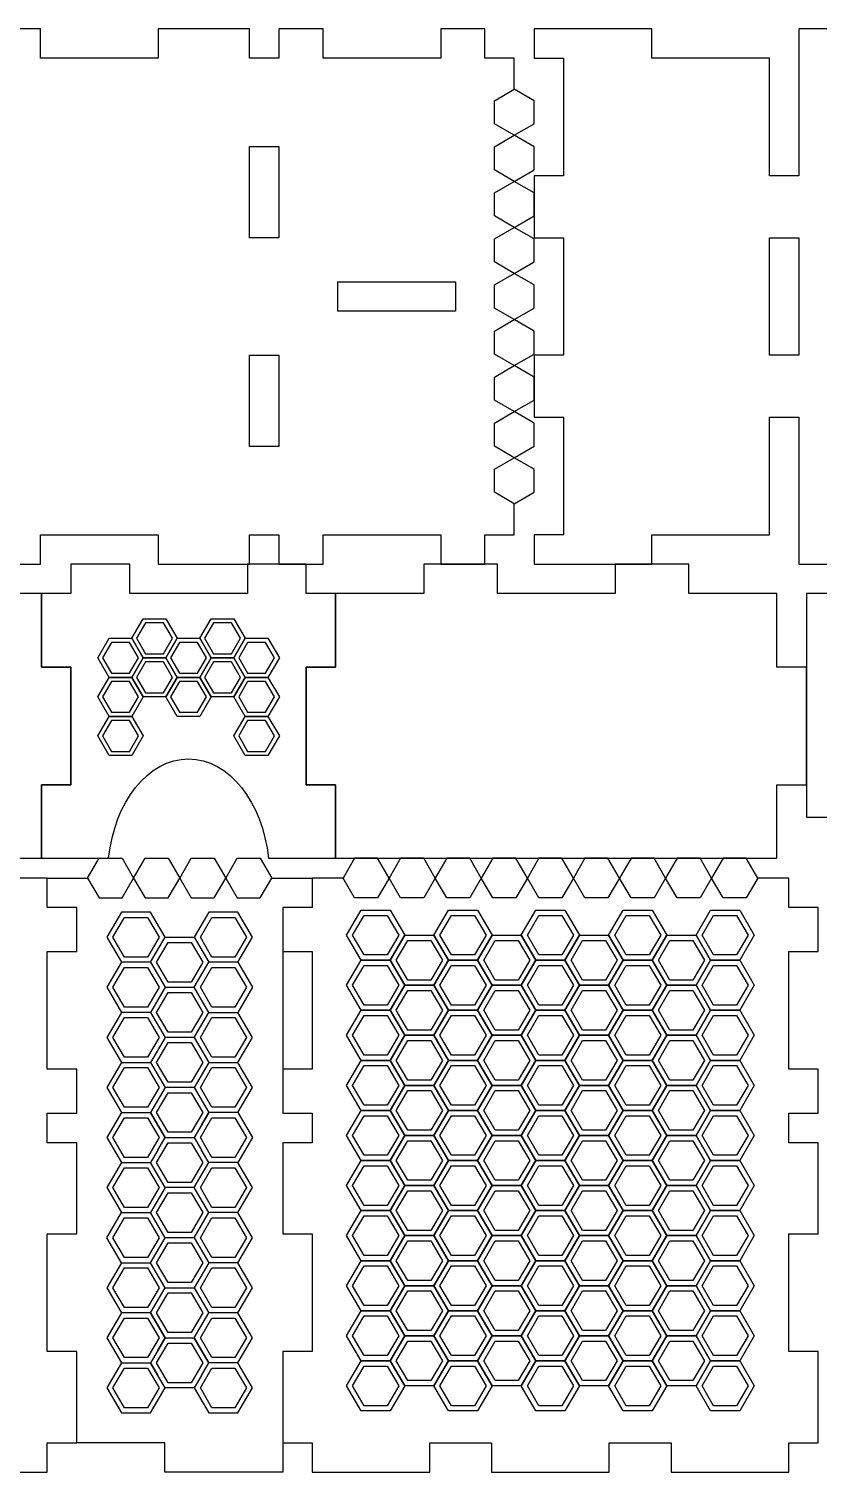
# Model space of a CAD drawing. Extents: x 1003 to 2399, y 479 to 1221.
# Drawn here: x 1351 to 1731, y 498 to 1193 of the extents above; entities that cross this region are included whole.
import ezdxf

# ---------------------------------------------------------------- set-up
doc = ezdxf.new("R2010")
doc.units = 0
doc.layers.add('A0127_Printing', color=7, linetype='CONTINUOUS')

msp = doc.modelspace()

# ---------------------------------------------------------------- linework, layer by layer
at = {"layer": 'A0127_Printing', "color": 1}
for points in [[(1298.359968, 935.169977), (1356.469966, 935.169977), (1356.469966, 949.342976), (1413.162965, 949.342976), (1413.162965, 935.169977), (1457.099964, 935.169977), (1457.099964, 949.342976), (1471.272963, 949.342976), (1471.272963, 935.169977), (1492.532963, 935.169977), (1492.532963, 949.342976), (1549.225961, 949.342976), (1549.225961, 935.169977), (1549.225961, 935.170977), (1570.485961, 935.170977), (1570.485961, 949.343976), (1584.65896, 949.343976), (1584.65896, 964.263976), (1594.20496, 969.812976), (1594.20496, 980.910975), (1584.65896, 986.459975), (1584.65896, 986.459975), (1594.20496, 992.008975), (1594.20496, 1003.107975), (1584.65896, 1008.656975), (1584.65896, 1008.656975), (1594.20496, 1014.205975), (1594.20496, 1025.303974), (1584.65896, 1030.852974), (1584.65896, 1030.852974), (1594.20496, 1036.401974), (1594.20496, 1047.499974), (1584.65896, 1053.048974), (1584.65896, 1053.048974), (1594.20496, 1058.597974), (1594.20496, 1069.696973), (1584.65896, 1075.244973), (1584.65896, 1075.244973), (1594.20496, 1080.792973), (1594.20496, 1091.891973), (1584.65896, 1097.440973), (1584.65896, 1097.440973), (1594.20496, 1102.989972), (1594.20496, 1114.087972), (1584.65896, 1119.636972), (1584.65896, 1119.636972), (1594.20496, 1125.185972), (1594.20496, 1136.284972), (1584.65896, 1141.832971), (1584.65896, 1141.833971), (1594.20496, 1147.381971), (1594.20496, 1158.480971), (1584.65896, 1164.029971), (1584.65896, 1178.949971), (1570.485961, 1178.949971), (1570.485961, 1193.12297), (1549.225961, 1193.12297), (1549.225961, 1178.949971), (1492.532963, 1178.949971), (1492.532963, 1193.12297), (1471.272963, 1193.12297), (1471.272963, 1178.949971), (1457.099964, 1178.949971), (1457.099964, 1193.12297), (1413.162965, 1193.12297), (1413.162965, 1178.949971), (1356.469966, 1178.949971), (1356.469966, 1193.12297), (1298.359968, 1193.12297)], [(1764.282956, 1193.12397), (1721.763957, 1193.12397), (1721.763957, 1178.950971), (1721.763957, 1122.257972), (1707.589957, 1122.257972), (1707.589957, 1178.950971), (1650.896959, 1178.950971), (1650.896959, 1193.12397), (1594.20496, 1193.12397), (1594.20496, 1178.950971), (1608.37796, 1178.950971), (1608.37796, 1122.257972), (1594.20496, 1122.257972), (1594.20496, 1092.493973), (1608.37796, 1092.493973), (1608.37796, 1035.800974), (1594.20496, 1035.800974), (1594.20496, 1006.036975), (1608.37796, 1006.036975), (1608.37796, 949.343976), (1594.20496, 949.343976), (1594.20496, 935.170977), (1650.896959, 935.170977), (1650.896959, 949.343976), (1707.589957, 949.343976), (1707.589957, 1006.036975), (1721.763957, 1006.036975), (1721.763957, 949.343976), (1721.763957, 935.170977), (1764.282956, 935.170977)], [(1466.229763, 793.43888), (1498.577763, 793.43888), (1498.577763, 828.871879), (1484.404763, 828.871879), (1484.404763, 885.564878), (1498.577763, 885.564878), (1498.577763, 920.997877), (1484.404763, 920.997877), (1484.404763, 935.170877), (1456.058764, 935.170877), (1456.058764, 920.997877), (1399.365765, 920.997877), (1399.365765, 935.170877), (1371.018766, 935.170877), (1371.018766, 920.997877), (1356.845766, 920.997877), (1356.845766, 885.564878), (1371.018766, 885.564878), (1371.018766, 828.871879), (1356.845766, 828.871879)], [(1356.845766, 828.871879), (1356.845766, 793.43888), (1389.193765, 793.43888)], [(1302.987567, 497.594188), (1359.680566, 497.594188), (1359.680566, 511.767187), (1373.853566, 511.767187), (1373.853566, 555.704186), (1359.680566, 555.704186), (1359.680566, 612.397185), (1373.853566, 612.397185), (1373.853566, 656.334184), (1359.680566, 656.334184), (1359.680566, 670.507183), (1373.853566, 670.507183), (1373.853566, 691.767183), (1359.680566, 691.767183), (1359.680566, 748.460181), (1373.853566, 748.460181), (1373.853566, 769.720181), (1359.680566, 769.720181), (1359.680566, 783.89318), (1344.760566, 783.89318)]]:
    msp.add_lwpolyline(points, dxfattribs=at)
at = {"layer": 'A0127_Printing', "color": 4}
for points in [[(1584.65906, 1141.834571), (1575.113061, 1147.383571), (1575.113061, 1158.481571), (1584.65906, 1164.030571)], [(1584.65906, 1119.638272), (1575.113061, 1125.187272), (1575.113061, 1136.285272), (1584.65906, 1141.834271)], [(1584.65906, 1097.441873), (1575.113061, 1102.990872), (1575.113061, 1114.088872), (1584.65906, 1119.637872)], [(1584.65906, 1075.245573), (1575.113061, 1080.794573), (1575.113061, 1091.892573), (1584.65906, 1097.441573)], [(1584.65906, 1053.049274), (1575.113061, 1058.598274), (1575.113061, 1069.696273), (1584.65906, 1075.245273)], [(1584.65906, 1030.852974), (1575.113061, 1036.401974), (1575.113061, 1047.499974), (1584.65906, 1053.048974)], [(1584.65906, 1008.656675), (1575.113061, 1014.205675), (1575.113061, 1025.303674), (1584.65906, 1030.852674)], [(1584.65906, 986.460375), (1575.113061, 992.009375), (1575.113061, 1003.107375), (1584.65906, 1008.656375)], [(1584.65906, 964.264076), (1575.113061, 969.813076), (1575.113061, 980.911075), (1584.65906, 986.460075)], [(1379.067366, 783.89318), (1384.616365, 774.347181), (1395.714365, 774.347181), (1401.263365, 783.89318)], [(1401.263665, 783.89318), (1406.812665, 774.347181), (1417.910665, 774.347181), (1423.459664, 783.89318)], [(1423.459964, 783.89318), (1429.008964, 774.347181), (1440.106964, 774.347181), (1445.655964, 783.89318)], [(1445.656264, 783.89318), (1451.205264, 774.347181), (1462.303263, 774.347181), (1467.852263, 783.89318)], [(1524.355562, 783.89318), (1518.806562, 774.347181), (1507.708562, 774.347181), (1502.159562, 783.89318)], [(1546.551861, 783.89318), (1541.002861, 774.347181), (1529.904862, 774.347181), (1524.355862, 783.89318)], [(1568.748161, 783.89318), (1563.199161, 774.347181), (1552.101161, 774.347181), (1546.552161, 783.89318)], [(1590.94446, 783.89318), (1585.39546, 774.347181), (1574.297461, 774.347181), (1568.748461, 783.89318)], [(1613.14066, 783.89318), (1607.59166, 774.347181), (1596.49366, 774.347181), (1590.94466, 783.89318)], [(1635.336959, 783.89318), (1629.787959, 774.347181), (1618.68996, 774.347181), (1613.14096, 783.89318)], [(1657.533259, 783.89318), (1651.984259, 774.347181), (1640.886259, 774.347181), (1635.337259, 783.89318)], [(1679.729558, 783.89318), (1674.180558, 774.347181), (1663.082558, 774.347181), (1657.533559, 783.89318)], [(1701.925857, 783.89318), (1696.376858, 774.347181), (1685.278858, 774.347181), (1679.729858, 783.89318)], [(1416.445065, 755.375081), (1409.430065, 767.441081), (1395.401065, 767.441081), (1388.386065, 755.375081), (1395.401065, 743.309081)], [(1451.518564, 743.308581), (1458.533564, 755.374581), (1451.518564, 767.441581), (1437.489564, 767.441581), (1430.474564, 755.374581)], [(1409.430465, 743.308581), (1416.445465, 755.374581)], [(1416.445065, 755.375081), (1430.475064, 755.375081)], [(1430.474564, 755.375081), (1437.489564, 743.309081)], [(1395.400965, 743.308581), (1388.385965, 731.242582), (1395.400965, 719.175582)], [(1409.430465, 743.308581), (1395.400465, 743.308581)], [(1409.430465, 743.308581), (1416.445465, 731.242582)], [(1430.474564, 731.242082), (1437.489564, 743.308081)], [(1451.518564, 743.308581), (1437.489564, 743.308581)], [(1451.518564, 743.308581), (1458.533564, 731.242582), (1451.518564, 719.175582)], [(1416.445065, 731.242082), (1409.430065, 719.176082)], [(1416.445065, 731.242082), (1430.475064, 731.242082)], [(1437.489064, 719.175682), (1430.474064, 731.241682)], [(1395.400965, 719.175682), (1388.385965, 707.109682), (1395.400965, 695.042683)], [(1409.430465, 719.175682), (1395.400465, 719.175682)], [(1409.430465, 719.175682), (1416.445465, 707.109682)], [(1430.474564, 707.109182), (1437.489564, 719.175182)], [(1437.489064, 719.175682), (1451.518064, 719.175682)], [(1451.518564, 695.042683), (1458.533564, 707.108682), (1451.518564, 719.175682)], [(1416.445065, 707.109182), (1409.430065, 695.043183)], [(1430.474564, 707.109182), (1416.444565, 707.109182)], [(1430.474564, 707.109182), (1437.489564, 695.043183)], [(1395.400965, 695.042683), (1388.385965, 682.976683), (1395.400965, 670.909683)], [(1395.400965, 695.042683), (1409.430965, 695.042683)], [(1409.430465, 695.042683), (1416.445465, 682.976683)], [(1437.489064, 695.042683), (1430.474064, 682.976683)], [(1437.489064, 695.042683), (1451.518064, 695.042683)], [(1451.518564, 670.909883), (1458.533564, 682.975883), (1451.518564, 695.042883)], [(1416.445065, 682.976283), (1409.430065, 670.910283)], [(1416.445065, 682.976283), (1409.430065, 670.910283)], [(1430.474564, 682.976283), (1416.444565, 682.976283)], [(1430.474564, 682.976283), (1437.489564, 670.910283)], [(1430.474564, 682.976283), (1437.489564, 670.910283)], [(1395.400965, 670.909883), (1388.385965, 658.842884), (1395.400965, 646.776884)], [(1395.400965, 670.909883), (1409.430965, 670.909883)], [(1409.430465, 670.909783), (1409.430465, 670.909783), (1412.937465, 664.876783)], [(1412.937865, 664.876583), (1409.430865, 670.909583)], [(1433.981764, 664.876583), (1437.488764, 670.909583)], [(1437.489064, 670.909783), (1433.982064, 664.876783)], [(1451.518564, 670.909883), (1437.489564, 670.909883)], [(1451.518564, 670.909883), (1458.533564, 658.842884), (1451.518564, 646.776884)], [(1412.937865, 664.876583), (1416.444865, 658.843584)], [(1416.445065, 658.843384), (1412.938065, 664.876383)], [(1433.981764, 664.876583), (1430.474764, 658.843584)], [(1433.981764, 664.876583), (1430.474764, 658.843584)], [(1412.937865, 652.810084), (1416.444865, 658.843084)], [(1412.937865, 652.810084), (1416.444865, 658.843084), (1416.444865, 658.843084)], [(1416.445065, 658.843384), (1430.475064, 658.843384)], [(1430.474564, 658.843384), (1433.981564, 652.810384)], [(1430.474564, 658.843384), (1430.474564, 658.843384), (1433.981564, 652.810384)], [(1412.937865, 652.810084), (1409.430865, 646.777084)], [(1412.937865, 652.810084), (1409.430865, 646.777084)], [(1437.489064, 646.776884), (1433.982064, 652.809884)], [(1437.489064, 646.776884), (1433.982064, 652.809884)], [(1395.400965, 646.776884), (1388.385965, 634.710884), (1395.400965, 622.643884)], [(1395.400965, 646.776884), (1409.430965, 646.776884)], [(1416.445065, 634.710384), (1409.430065, 646.776384), (1409.430065, 646.776384)], [(1416.445065, 634.710384), (1409.430065, 646.776384)], [(1430.474564, 634.710384), (1437.489564, 646.776384), (1437.489564, 646.776384)], [(1430.474564, 634.710384), (1437.489564, 646.776384)], [(1451.518564, 646.776884), (1437.489564, 646.776884)], [(1451.518564, 622.643984), (1458.533564, 634.709984), (1451.518564, 646.776984)], [(1416.445065, 634.710384), (1409.430065, 622.644384)], [(1430.474564, 634.710384), (1416.444565, 634.710384)], [(1437.489064, 622.643984), (1430.474064, 634.709984)], [(1395.400965, 598.510985), (1388.385965, 610.576985), (1395.400965, 622.643984)], [(1395.400965, 622.643984), (1409.430965, 622.643984)], [(1416.445065, 610.577485), (1409.430065, 622.643484)], [(1430.474564, 610.577485), (1437.489564, 622.643484)], [(1451.518564, 622.643984), (1437.489564, 622.643984)], [(1451.518564, 598.510985), (1458.533564, 610.576985), (1451.518564, 622.643984)], [(1409.430465, 598.510985), (1416.445465, 610.576985)], [(1430.474564, 610.577485), (1416.444565, 610.577485)], [(1430.474564, 610.577485), (1437.489564, 598.511485)], [(1395.400965, 598.510985), (1388.385965, 586.444985), (1395.400965, 574.377986)], [(1395.400965, 598.510985), (1409.430965, 598.510985)], [(1416.445065, 586.444585), (1409.430065, 598.510585)], [(1437.489064, 598.510985), (1430.474064, 586.444985)], [(1451.518564, 598.510985), (1437.489564, 598.510985)], [(1451.518564, 574.378086), (1458.533564, 586.444085), (1451.518564, 598.511085)], [(1409.430465, 574.378086), (1416.445465, 586.444085)], [(1416.445065, 586.444585), (1430.475064, 586.444585)], [(1430.474564, 586.444585), (1437.489564, 574.378586)], [(1395.400965, 574.378086), (1388.385965, 562.312086), (1395.400965, 550.245086)], [(1409.430465, 574.378086), (1395.400465, 574.378086)], [(1416.445065, 562.311686), (1409.430065, 574.377686)], [(1409.430465, 574.378086), (1416.445465, 562.312086)], [(1430.474564, 562.311686), (1437.489564, 574.377686)], [(1430.474564, 562.311586), (1437.489564, 574.377586)], [(1451.518564, 574.378086), (1437.489564, 574.378086)], [(1451.518564, 550.245186), (1458.533564, 562.311186), (1451.518564, 574.378186)], [(1412.937865, 556.278386), (1416.444865, 562.311386)], [(1416.445065, 562.311686), (1416.445065, 562.311686), (1412.938065, 556.278586)], [(1416.445065, 562.311686), (1430.475064, 562.311686)], [(1430.474564, 562.311586), (1430.474564, 562.311586), (1433.981564, 556.278586)], [(1433.981764, 556.278386), (1430.474764, 562.311386)], [(1395.400965, 550.245186), (1388.385965, 538.178187), (1395.400965, 526.112187), (1409.430965, 526.112187), (1416.444965, 538.178187), (1412.937965, 544.212186)], [(1395.400965, 550.245186), (1409.430965, 550.245186)], [(1409.430465, 550.245186), (1409.430465, 550.245186), (1412.937465, 544.212186)], [(1412.937865, 556.278386), (1409.430865, 550.245386)], [(1412.937865, 556.278386), (1409.430865, 550.245386)], [(1412.937865, 544.211986), (1409.430865, 550.244986)], [(1433.981764, 544.211986), (1430.474764, 538.178987), (1437.488764, 526.111987), (1451.518764, 526.111987), (1458.532764, 538.178987), (1451.518764, 550.244986)], [(1433.981764, 556.278386), (1437.488764, 550.245386)], [(1433.981764, 544.211986), (1437.488764, 550.244986), (1437.488764, 550.244986)], [(1433.981764, 544.211986), (1437.488764, 550.244986)], [(1437.489064, 550.245186), (1433.982064, 556.278186)], [(1451.518564, 550.245186), (1437.489564, 550.245186)], [(1433.981764, 544.211986), (1430.474764, 538.178987), (1416.444765, 538.178987), (1412.937765, 544.211986)]]:
    msp.add_lwpolyline(points, dxfattribs=at)
at = {"layer": 'A0127_Printing', "color": 1}
for points in [[(1457.099964, 1136.430972), (1471.272963, 1136.430972), (1471.272963, 1092.493973), (1457.099964, 1092.493973)], [(1721.763957, 1035.800974), (1707.590957, 1035.800974), (1707.590957, 1092.493973), (1721.763957, 1092.493973)], [(1499.619963, 1071.234973), (1556.312961, 1071.234973), (1556.312961, 1057.061974), (1499.619963, 1057.061974)], [(1457.099964, 1035.800974), (1471.272963, 1035.800974), (1471.272963, 991.863975), (1457.099964, 991.863975)], [(1144.247371, 828.871879), (1144.247371, 793.43888), (1356.845366, 793.43888), (1356.845366, 828.871879), (1371.019366, 828.871879), (1371.019366, 885.564878), (1356.845366, 885.564878), (1356.845366, 920.997877), (1314.326367, 920.997877), (1314.326367, 935.170877), (1278.893368, 935.170877), (1278.893368, 920.997877), (1222.200369, 920.997877), (1222.200369, 935.170877), (1186.76737, 935.170877), (1186.76737, 920.997877), (1144.247371, 920.997877), (1144.247371, 885.564878), (1130.074372, 885.564878), (1130.074372, 828.871879)], [(1498.578063, 828.871879), (1498.578063, 793.43888), (1711.177057, 793.43888), (1711.177057, 828.871879), (1725.350057, 828.871879), (1725.350057, 885.564878), (1711.177057, 885.564878), (1711.177057, 920.997877), (1668.657058, 920.997877), (1668.657058, 935.170877), (1633.224059, 935.170877), (1633.224059, 920.997877), (1576.531061, 920.997877), (1576.531061, 935.170877), (1541.098061, 935.170877), (1541.098061, 920.997877), (1498.578063, 920.997877), (1498.578063, 885.564878), (1484.405063, 885.564878), (1484.405063, 828.871879)], [(1725.349857, 920.997777), (1725.349857, 813.28078), (1760.782856, 813.28078), (1760.782856, 799.10778), (1817.475855, 799.10778), (1817.475855, 813.28078), (1838.735854, 813.28078), (1838.735854, 838.792779), (1852.908854, 838.792779), (1852.908854, 895.485778), (1838.735854, 895.485778), (1838.735854, 920.997777), (1817.475855, 920.997777), (1817.475855, 935.170777), (1760.782856, 935.170777), (1760.782856, 920.997777)], [(1415.632365, 891.980278), (1419.958365, 899.422278), (1415.632365, 906.863277), (1406.980365, 906.863277), (1402.654365, 899.422278), (1406.980365, 891.980278)], [(1448.443964, 891.980278), (1452.769964, 899.422278), (1448.443964, 906.863277), (1439.791964, 906.863277), (1435.465964, 899.422278), (1439.791964, 891.980278)], [(1399.226665, 882.573378), (1403.552665, 890.015378), (1399.226665, 897.456378), (1390.574665, 897.456378), (1386.248665, 890.015378), (1390.574665, 882.573378)], [(1432.038164, 882.573378), (1436.364164, 890.015378), (1432.038164, 897.456378), (1423.386164, 897.456378), (1419.060165, 890.015378), (1423.386164, 882.573378)], [(1464.849663, 882.573378), (1469.175663, 890.015378), (1464.849663, 897.456378), (1456.197664, 897.456378), (1451.871664, 890.015378), (1456.197664, 882.573378)], [(1415.632365, 873.166378), (1419.958365, 880.608378), (1415.632365, 888.049378), (1406.980365, 888.049378), (1402.654365, 880.608378), (1406.980365, 873.166378)], [(1448.443964, 873.166378), (1452.769964, 880.608378), (1448.443964, 888.049378), (1439.791964, 888.049378), (1435.465964, 880.608378), (1439.791964, 873.166378)], [(1399.226665, 863.759578), (1403.552665, 871.201578), (1399.226665, 878.642578), (1390.574665, 878.642578), (1386.248665, 871.201578), (1390.574665, 863.759578)], [(1432.038164, 863.759578), (1436.364164, 871.201578), (1432.038164, 878.642578), (1423.386164, 878.642578), (1419.060165, 871.201578), (1423.386164, 863.759578)], [(1464.849663, 863.759578), (1469.175663, 871.201578), (1464.849663, 878.642578), (1456.197664, 878.642578), (1451.871664, 871.201578), (1456.197664, 863.759578)], [(1399.226665, 844.945679), (1403.552665, 852.387679), (1399.226665, 859.828679), (1390.574665, 859.828679), (1386.248665, 852.387679), (1390.574665, 844.945679)], [(1464.849663, 844.945679), (1469.175663, 852.387679), (1464.849663, 859.828679), (1456.197664, 859.828679), (1451.871664, 852.387679), (1456.197664, 844.945679)], [(1359.680366, 769.719981), (1359.680366, 783.89298), (1379.067366, 783.89298), (1384.616365, 793.43898), (1395.714365, 793.43898), (1401.263365, 783.89298), (1406.812365, 793.43898), (1417.910365, 793.43898), (1423.460364, 783.89298), (1429.008364, 793.43898), (1440.107364, 793.43898), (1445.656364, 783.89298), (1451.205364, 793.43898), (1462.303363, 793.43898), (1467.852363, 783.89298), (1487.239363, 783.89298), (1487.239363, 769.719981), (1473.066363, 769.719981), (1473.066363, 670.506983), (1487.239363, 670.506983), (1487.239363, 656.333984), (1473.066363, 656.333984), (1473.066363, 612.396985), (1487.239363, 612.396985), (1487.239363, 555.703986), (1473.066363, 555.703986), (1473.066363, 497.593988), (1416.373365, 497.593988), (1416.373365, 511.766987), (1373.853366, 511.766987), (1373.853366, 555.703986), (1359.680366, 555.703986), (1359.680366, 612.396985), (1373.853366, 612.396985), (1373.853366, 656.333984), (1359.680366, 656.333984), (1359.680366, 670.506983), (1373.853366, 670.506983), (1373.853366, 691.766983), (1359.680366, 691.766983), (1359.680366, 748.459981), (1373.853366, 748.459981), (1373.853366, 769.719981)], [(1731.018857, 748.460181), (1731.018857, 769.720181), (1716.845857, 769.720181), (1716.845857, 783.89318), (1701.925857, 783.89318), (1696.376858, 793.43918), (1685.278858, 793.43918), (1679.729858, 783.89318), (1674.180858, 793.43918), (1663.081858, 793.43918), (1657.532859, 783.89318), (1651.983859, 793.43918), (1640.885859, 793.43918), (1635.336859, 783.89318), (1629.787859, 793.43918), (1618.68986, 793.43918), (1613.14086, 783.89318), (1607.59186, 793.43918), (1596.49286, 793.43918), (1590.94486, 783.89318), (1585.39586, 793.43918), (1574.296861, 793.43918), (1568.747861, 783.89318), (1563.198861, 793.43918), (1552.100861, 793.43918), (1546.551861, 783.89318), (1541.002861, 793.43918), (1529.904862, 793.43918), (1524.355862, 783.89318), (1518.806862, 793.43918), (1507.707862, 793.43918), (1502.158862, 783.89318), (1487.238863, 783.89318), (1487.238863, 769.720181), (1473.065863, 769.720181), (1473.065863, 748.460181), (1487.238863, 748.460181), (1487.238863, 691.767183), (1473.065863, 691.767183), (1473.065863, 670.507183), (1487.238863, 670.507183), (1487.238863, 656.334184), (1473.065863, 656.334184), (1473.065863, 612.397185), (1487.238863, 612.397185), (1487.238863, 555.704186), (1473.065863, 555.704186), (1473.065863, 511.767187), (1487.238863, 511.767187), (1487.238863, 497.594188), (1543.931861, 497.594188), (1543.931861, 511.767187), (1573.695861, 511.767187), (1573.695861, 497.594188), (1630.388859, 497.594188), (1630.388859, 511.767187), (1660.152858, 511.767187), (1660.152858, 497.594188), (1716.845857, 497.594188), (1716.845857, 511.767187), (1731.018857, 511.767187), (1731.018857, 555.704186), (1716.845857, 555.704186), (1716.845857, 612.397185), (1731.018857, 612.397185), (1731.018857, 656.334184), (1716.845857, 656.334184), (1716.845857, 670.507183), (1731.018857, 670.507183), (1731.018857, 691.767183), (1716.845857, 691.767183), (1716.845857, 748.460181)], [(1523.415562, 765.911981), (1528.964562, 756.365981), (1523.415562, 746.820981), (1512.317562, 746.820981), (1506.768562, 756.365981), (1512.317562, 765.911981)], [(1565.503761, 765.911981), (1571.052761, 756.365981), (1565.503761, 746.820981), (1554.405761, 746.820981), (1548.856761, 756.365981), (1554.405761, 765.911981)], [(1607.59176, 765.911981), (1613.14076, 756.365981), (1607.59176, 746.820981), (1596.49376, 746.820981), (1590.94476, 756.365981), (1596.49376, 765.911981)], [(1649.679859, 765.911981), (1655.228859, 756.365981), (1649.679859, 746.820981), (1638.581859, 746.820981), (1633.032859, 756.365981), (1638.581859, 765.911981)], [(1691.768058, 765.911981), (1697.317058, 756.365981), (1691.768058, 746.820981), (1680.669058, 746.820981), (1675.121058, 756.365981), (1680.669058, 765.911981)], [(1396.866665, 764.920581), (1407.964665, 764.920581), (1413.513665, 755.374581), (1407.964665, 745.829581), (1396.866665, 745.829581), (1391.317665, 755.374581)], [(1450.053064, 745.829481), (1438.955064, 745.829481), (1433.406064, 755.375481), (1438.955064, 764.920481), (1450.053064, 764.920481), (1455.602064, 755.375481)], [(1429.009164, 752.854081), (1434.558164, 743.308081), (1429.009164, 733.763082), (1417.911165, 733.763082), (1412.362165, 743.308081), (1417.911165, 752.854081)], [(1544.459661, 753.845481), (1550.008661, 744.299481), (1544.459661, 734.754482), (1533.361662, 734.754482), (1527.812662, 744.299481), (1533.361662, 753.845481)], [(1586.54786, 753.845481), (1592.09686, 744.299481), (1586.54786, 734.754482), (1575.449861, 734.754482), (1569.900861, 744.299481), (1575.449861, 753.845481)], [(1628.635859, 753.845481), (1634.184859, 744.299481), (1628.635859, 734.754482), (1617.53786, 734.754482), (1611.98886, 744.299481), (1617.53786, 753.845481)], [(1670.723958, 753.845481), (1676.272958, 744.299481), (1670.723958, 734.754482), (1659.625959, 734.754482), (1654.076959, 744.299481), (1659.625959, 753.845481)], [(1396.866665, 740.787681), (1407.964665, 740.787681), (1413.513665, 731.241682), (1407.964665, 721.696682), (1396.866665, 721.696682), (1391.317665, 731.241682)], [(1450.053064, 721.696582), (1438.955064, 721.696582), (1433.406064, 731.242582), (1438.955064, 740.787581), (1450.053064, 740.787581), (1455.602064, 731.242582)], [(1523.415562, 741.779081), (1528.964562, 732.233082), (1523.415562, 722.688082), (1512.317562, 722.688082), (1506.768562, 732.233082), (1512.317562, 741.779081)], [(1565.503761, 741.779081), (1571.052761, 732.233082), (1565.503761, 722.688082), (1554.405761, 722.688082), (1548.856761, 732.233082), (1554.405761, 741.779081)], [(1607.59176, 741.779081), (1613.14076, 732.233082), (1607.59176, 722.688082), (1596.49376, 722.688082), (1590.94476, 732.233082), (1596.49376, 741.779081)], [(1649.679859, 741.779081), (1655.228859, 732.233082), (1649.679859, 722.688082), (1638.581859, 722.688082), (1633.032859, 732.233082), (1638.581859, 741.779081)], [(1691.768058, 741.779081), (1697.317058, 732.233082), (1691.768058, 722.688082), (1680.669058, 722.688082), (1675.121058, 732.233082), (1680.669058, 741.779081)], [(1417.910765, 709.630082), (1412.361765, 719.176082), (1417.910765, 728.721082), (1429.008764, 728.721082), (1434.557764, 719.176082), (1429.008764, 709.630082)], [(1544.459661, 729.712582), (1550.008661, 720.166582), (1544.459661, 710.621582), (1533.361662, 710.621582), (1527.812662, 720.166582), (1533.361662, 729.712582)], [(1586.54786, 729.712582), (1592.09686, 720.166582), (1586.54786, 710.621582), (1575.449861, 710.621582), (1569.900861, 720.166582), (1575.449861, 729.712582)], [(1628.635859, 729.712582), (1634.184859, 720.166582), (1628.635859, 710.621582), (1617.53786, 710.621582), (1611.98886, 720.166582), (1617.53786, 729.712582)], [(1670.723958, 729.712582), (1676.272958, 720.166582), (1670.723958, 710.621582), (1659.625959, 710.621582), (1654.076959, 720.166582), (1659.625959, 729.712582)], [(1396.866665, 716.654782), (1407.964665, 716.654782), (1413.513665, 707.108782), (1407.964665, 697.563783), (1396.866665, 697.563783), (1391.317665, 707.108782)], [(1450.053064, 697.563683), (1438.955064, 697.563683), (1433.406064, 707.109682), (1438.955064, 716.654682), (1450.053064, 716.654682), (1455.602064, 707.109682)], [(1523.415562, 717.646082), (1528.964562, 708.100082), (1523.415562, 698.555083), (1512.317562, 698.555083), (1506.768562, 708.100082), (1512.317562, 717.646082)], [(1565.503761, 717.646082), (1571.052761, 708.100082), (1565.503761, 698.555083), (1554.405761, 698.555083), (1548.856761, 708.100082), (1554.405761, 717.646082)], [(1607.59176, 717.646082), (1613.14076, 708.100082), (1607.59176, 698.555083), (1596.49376, 698.555083), (1590.94476, 708.100082), (1596.49376, 717.646082)], [(1649.679859, 717.646082), (1655.228859, 708.100082), (1649.679859, 698.555083), (1638.581859, 698.555083), (1633.032859, 708.100082), (1638.581859, 717.646082)], [(1691.768058, 717.646082), (1697.317058, 708.100082), (1691.768058, 698.555083), (1680.669058, 698.555083), (1675.121058, 708.100082), (1680.669058, 717.646082)], [(1417.910765, 685.497183), (1412.361765, 695.043183), (1417.910765, 704.588182), (1429.008764, 704.588182), (1434.557764, 695.043183), (1429.008764, 685.497183)], [(1544.459661, 705.579682), (1550.008661, 696.033683), (1544.459661, 686.488683), (1533.361662, 686.488683), (1527.812662, 696.033683), (1533.361662, 705.579682)], [(1586.54786, 705.579682), (1592.09686, 696.033683), (1586.54786, 686.488683), (1575.449861, 686.488683), (1569.900861, 696.033683), (1575.449861, 705.579682)], [(1628.635859, 705.579682), (1634.184859, 696.033683), (1628.635859, 686.488683), (1617.53786, 686.488683), (1611.98886, 696.033683), (1617.53786, 705.579682)], [(1670.723958, 705.579682), (1676.272958, 696.033683), (1670.723958, 686.488683), (1659.625959, 686.488683), (1654.076959, 696.033683), (1659.625959, 705.579682)], [(1396.866665, 692.521883), (1407.964665, 692.521883), (1413.513665, 682.975883), (1407.964665, 673.430883), (1396.866665, 673.430883), (1391.317665, 682.975883)], [(1450.053064, 673.430683), (1438.955064, 673.430683), (1433.406064, 682.976683), (1438.955064, 692.521683), (1450.053064, 692.521683), (1455.602064, 682.976683)], [(1523.415562, 693.513183), (1528.964562, 683.967183), (1523.415562, 674.422183), (1512.317562, 674.422183), (1506.768562, 683.967183), (1512.317562, 693.513183)], [(1565.503761, 693.513183), (1571.052761, 683.967183), (1565.503761, 674.422183), (1554.405761, 674.422183), (1548.856761, 683.967183), (1554.405761, 693.513183)], [(1607.59176, 693.513183), (1613.14076, 683.967183), (1607.59176, 674.422183), (1596.49376, 674.422183), (1590.94476, 683.967183), (1596.49376, 693.513183)], [(1649.679859, 693.513183), (1655.228859, 683.967183), (1649.679859, 674.422183), (1638.581859, 674.422183), (1633.032859, 683.967183), (1638.581859, 693.513183)], [(1691.768058, 693.513183), (1697.317058, 683.967183), (1691.768058, 674.422183), (1680.669058, 674.422183), (1675.121058, 683.967183), (1680.669058, 693.513183)], [(1417.910765, 661.364283), (1412.361765, 670.910283), (1417.910765, 680.455283), (1429.008764, 680.455283), (1434.557764, 670.910283), (1429.008764, 661.364283)], [(1544.459661, 681.446683), (1550.008661, 671.900683), (1544.459661, 662.355683), (1533.361662, 662.355683), (1527.812662, 671.900683), (1533.361662, 681.446683)], [(1586.54786, 681.446683), (1592.09686, 671.900683), (1586.54786, 662.355683), (1575.449861, 662.355683), (1569.900861, 671.900683), (1575.449861, 681.446683)], [(1628.635859, 681.446683), (1634.184859, 671.900683), (1628.635859, 662.355683), (1617.53786, 662.355683), (1611.98886, 671.900683), (1617.53786, 681.446683)], [(1670.723958, 681.446683), (1676.272958, 671.900683), (1670.723958, 662.355683), (1659.625959, 662.355683), (1654.076959, 671.900683), (1659.625959, 681.446683)], [(1396.866665, 668.388883), (1407.964665, 668.388883), (1413.513665, 658.842884), (1407.964665, 649.297884), (1396.866665, 649.297884), (1391.317665, 658.842884)], [(1450.053064, 649.297784), (1438.955064, 649.297784), (1433.406064, 658.843784), (1438.955064, 668.388783), (1450.053064, 668.388783), (1455.602064, 658.843784)], [(1523.415562, 669.380283), (1528.964562, 659.834284), (1523.415562, 650.289284), (1512.317562, 650.289284), (1506.768562, 659.834284), (1512.317562, 669.380283)], [(1565.503761, 669.380283), (1571.052761, 659.834284), (1565.503761, 650.289284), (1554.405761, 650.289284), (1548.856761, 659.834284), (1554.405761, 669.380283)], [(1607.59176, 669.380283), (1613.14076, 659.834284), (1607.59176, 650.289284), (1596.49376, 650.289284), (1590.94476, 659.834284), (1596.49376, 669.380283)], [(1649.679859, 669.380283), (1655.228859, 659.834284), (1649.679859, 650.289284), (1638.581859, 650.289284), (1633.032859, 659.834284), (1638.581859, 669.380283)], [(1691.768058, 669.380283), (1697.317058, 659.834284), (1691.768058, 650.289284), (1680.669058, 650.289284), (1675.121058, 659.834284), (1680.669058, 669.380283)], [(1417.910765, 637.231284), (1412.361765, 646.777284), (1417.910765, 656.322284), (1429.008764, 656.322284), (1434.557764, 646.777284), (1429.008764, 637.231284)], [(1544.459661, 657.313784), (1550.008661, 647.767784), (1544.459661, 638.222784), (1533.361662, 638.222784), (1527.812662, 647.767784), (1533.361662, 657.313784)], [(1586.54786, 657.313784), (1592.09686, 647.767784), (1586.54786, 638.222784), (1575.449861, 638.222784), (1569.900861, 647.767784), (1575.449861, 657.313784)], [(1628.635859, 657.313784), (1634.184859, 647.767784), (1628.635859, 638.222784), (1617.53786, 638.222784), (1611.98886, 647.767784), (1617.53786, 657.313784)], [(1670.723958, 657.313784), (1676.272958, 647.767784), (1670.723958, 638.222784), (1659.625959, 638.222784), (1654.076959, 647.767784), (1659.625959, 657.313784)], [(1396.866665, 644.255984), (1407.964665, 644.255984), (1413.513665, 634.709984), (1407.964665, 625.164984), (1396.866665, 625.164984), (1391.317665, 634.709984)], [(1450.053064, 625.164884), (1438.955064, 625.164884), (1433.406064, 634.710884), (1438.955064, 644.255884), (1450.053064, 644.255884), (1455.602064, 634.710884)], [(1523.415562, 645.247384), (1528.964562, 635.701384), (1523.415562, 626.156384), (1512.317562, 626.156384), (1506.768562, 635.701384), (1512.317562, 645.247384)], [(1565.503761, 645.247384), (1571.052761, 635.701384), (1565.503761, 626.156384), (1554.405761, 626.156384), (1548.856761, 635.701384), (1554.405761, 645.247384)], [(1607.59176, 645.247384), (1613.14076, 635.701384), (1607.59176, 626.156384), (1596.49376, 626.156384), (1590.94476, 635.701384), (1596.49376, 645.247384)], [(1649.679859, 645.247384), (1655.228859, 635.701384), (1649.679859, 626.156384), (1638.581859, 626.156384), (1633.032859, 635.701384), (1638.581859, 645.247384)], [(1691.768058, 645.247384), (1697.317058, 635.701384), (1691.768058, 626.156384), (1680.669058, 626.156384), (1675.121058, 635.701384), (1680.669058, 645.247384)], [(1544.459661, 633.180884), (1550.008661, 623.634884), (1544.459661, 614.089885), (1533.361662, 614.089885), (1527.812662, 623.634884), (1533.361662, 633.180884)], [(1586.54786, 633.180884), (1592.09686, 623.634884), (1586.54786, 614.089885), (1575.449861, 614.089885), (1569.900861, 623.634884), (1575.449861, 633.180884)], [(1628.635859, 633.180884), (1634.184859, 623.634884), (1628.635859, 614.089885), (1617.53786, 614.089885), (1611.98886, 623.634884), (1617.53786, 633.180884)], [(1670.723958, 633.180884), (1676.272958, 623.634884), (1670.723958, 614.089885), (1659.625959, 614.089885), (1654.076959, 623.634884), (1659.625959, 633.180884)], [(1417.910765, 613.098385), (1412.361765, 622.644384), (1417.910765, 632.189384), (1429.008764, 632.189384), (1434.557764, 622.644384), (1429.008764, 613.098385)], [(1396.866665, 620.123084), (1407.964665, 620.123084), (1413.513665, 610.577085), (1407.964665, 601.032085), (1396.866665, 601.032085), (1391.317665, 610.577085)], [(1450.053064, 601.031985), (1438.955064, 601.031985), (1433.406064, 610.577985), (1438.955064, 620.122984), (1450.053064, 620.122984), (1455.602064, 610.577985)], [(1523.415562, 621.114384), (1528.964562, 611.568385), (1523.415562, 602.023385), (1512.317562, 602.023385), (1506.768562, 611.568385), (1512.317562, 621.114384)], [(1565.503761, 621.114384), (1571.052761, 611.568385), (1565.503761, 602.023385), (1554.405761, 602.023385), (1548.856761, 611.568385), (1554.405761, 621.114384)], [(1607.59176, 621.114384), (1613.14076, 611.568385), (1607.59176, 602.023385), (1596.49376, 602.023385), (1590.94476, 611.568385), (1596.49376, 621.114384)], [(1649.679859, 621.114384), (1655.228859, 611.568385), (1649.679859, 602.023385), (1638.581859, 602.023385), (1633.032859, 611.568385), (1638.581859, 621.114384)], [(1691.768058, 621.114384), (1697.317058, 611.568385), (1691.768058, 602.023385), (1680.669058, 602.023385), (1675.121058, 611.568385), (1680.669058, 621.114384)], [(1417.910765, 588.965485), (1412.361765, 598.511485), (1417.910765, 608.056485), (1429.008764, 608.056485), (1434.557764, 598.511485), (1429.008764, 588.965485)], [(1544.459661, 609.047985), (1550.008661, 599.501985), (1544.459661, 589.956985), (1533.361662, 589.956985), (1527.812662, 599.501985), (1533.361662, 609.047985)], [(1586.54786, 609.047985), (1592.09686, 599.501985), (1586.54786, 589.956985), (1575.449861, 589.956985), (1569.900861, 599.501985), (1575.449861, 609.047985)], [(1628.635859, 609.047985), (1634.184859, 599.501985), (1628.635859, 589.956985), (1617.53786, 589.956985), (1611.98886, 599.501985), (1617.53786, 609.047985)], [(1670.723958, 609.047985), (1676.272958, 599.501985), (1670.723958, 589.956985), (1659.625959, 589.956985), (1654.076959, 599.501985), (1659.625959, 609.047985)], [(1396.866665, 595.990185), (1407.964665, 595.990185), (1413.513665, 586.444185), (1407.964665, 576.899186), (1396.866665, 576.899186), (1391.317665, 586.444185)], [(1450.053064, 576.898986), (1438.955064, 576.898986), (1433.406064, 586.444985), (1438.955064, 595.989985), (1450.053064, 595.989985), (1455.602064, 586.444985)], [(1523.415562, 596.981485), (1528.964562, 587.435485), (1523.415562, 577.890486), (1512.317562, 577.890486), (1506.768562, 587.435485), (1512.317562, 596.981485)], [(1565.503761, 596.981485), (1571.052761, 587.435485), (1565.503761, 577.890486), (1554.405761, 577.890486), (1548.856761, 587.435485), (1554.405761, 596.981485)], [(1607.59176, 596.981485), (1613.14076, 587.435485), (1607.59176, 577.890486), (1596.49376, 577.890486), (1590.94476, 587.435485), (1596.49376, 596.981485)], [(1649.679859, 596.981485), (1655.228859, 587.435485), (1649.679859, 577.890486), (1638.581859, 577.890486), (1633.032859, 587.435485), (1638.581859, 596.981485)], [(1691.768058, 596.981485), (1697.317058, 587.435485), (1691.768058, 577.890486), (1680.669058, 577.890486), (1675.121058, 587.435485), (1680.669058, 596.981485)], [(1544.459661, 584.914985), (1550.008661, 575.368986), (1544.459661, 565.823986), (1533.361662, 565.823986), (1527.812662, 575.368986), (1533.361662, 584.914985)], [(1586.54786, 584.914985), (1592.09686, 575.368986), (1586.54786, 565.823986), (1575.449861, 565.823986), (1569.900861, 575.368986), (1575.449861, 584.914985)], [(1628.635859, 584.914985), (1634.184859, 575.368986), (1628.635859, 565.823986), (1617.53786, 565.823986), (1611.98886, 575.368986), (1617.53786, 584.914985)], [(1670.723958, 584.914985), (1676.272958, 575.368986), (1670.723958, 565.823986), (1659.625959, 565.823986), (1654.076959, 575.368986), (1659.625959, 584.914985)], [(1434.557964, 574.378086), (1429.008964, 564.832086), (1417.910965, 564.832086), (1412.361965, 574.378086), (1417.910965, 583.924085), (1429.008964, 583.924085)], [(1396.866665, 571.857186), (1407.964665, 571.857186), (1413.513665, 562.311186), (1407.964665, 552.766186), (1396.866665, 552.766186), (1391.317665, 562.311186)], [(1450.053064, 552.766086), (1438.955064, 552.766086), (1433.406064, 562.312086), (1438.955064, 571.857086), (1450.053064, 571.857086), (1455.602064, 562.312086)], [(1523.415562, 572.848586), (1528.964562, 563.302586), (1523.415562, 553.757586), (1512.317562, 553.757586), (1506.768562, 563.302586), (1512.317562, 572.848586)], [(1565.503761, 572.848586), (1571.052761, 563.302586), (1565.503761, 553.757586), (1554.405761, 553.757586), (1548.856761, 563.302586), (1554.405761, 572.848586)], [(1607.59176, 572.848586), (1613.14076, 563.302586), (1607.59176, 553.757586), (1596.49376, 553.757586), (1590.94476, 563.302586), (1596.49376, 572.848586)], [(1649.679859, 572.848586), (1655.228859, 563.302586), (1649.679859, 553.757586), (1638.581859, 553.757586), (1633.032859, 563.302586), (1638.581859, 572.848586)], [(1691.768058, 572.848586), (1697.317058, 563.302586), (1691.768058, 553.757586), (1680.669058, 553.757586), (1675.121058, 563.302586), (1680.669058, 572.848586)], [(1417.910765, 540.699586), (1412.361765, 550.245586), (1417.910765, 559.790586), (1429.008764, 559.790586), (1434.557764, 550.245586), (1429.008764, 540.699586)], [(1544.459661, 560.782086), (1550.008661, 551.236086), (1544.459661, 541.691086), (1533.361662, 541.691086), (1527.812662, 551.236086), (1533.361662, 560.782086)], [(1586.54786, 560.782086), (1592.09686, 551.236086), (1586.54786, 541.691086), (1575.449861, 541.691086), (1569.900861, 551.236086), (1575.449861, 560.782086)], [(1628.635859, 560.782086), (1634.184859, 551.236086), (1628.635859, 541.691086), (1617.53786, 541.691086), (1611.98886, 551.236086), (1617.53786, 560.782086)], [(1670.723958, 560.782086), (1676.272958, 551.236086), (1670.723958, 541.691086), (1659.625959, 541.691086), (1654.076959, 551.236086), (1659.625959, 560.782086)], [(1407.965065, 528.633187), (1396.867065, 528.633187), (1391.318065, 538.179187), (1396.867065, 547.724186), (1407.965065, 547.724186), (1413.514065, 538.179187)], [(1450.053064, 528.633187), (1438.955064, 528.633187), (1433.406064, 538.179187), (1438.955064, 547.724186), (1450.053064, 547.724186), (1455.602064, 538.179187)], [(1523.415562, 548.715686), (1528.964562, 539.169687), (1523.415562, 529.624687), (1512.317562, 529.624687), (1506.768562, 539.169687), (1512.317562, 548.715686)], [(1565.503761, 548.715686), (1571.052761, 539.169687), (1565.503761, 529.624687), (1554.405761, 529.624687), (1548.856761, 539.169687), (1554.405761, 548.715686)], [(1607.59176, 548.715686), (1613.14076, 539.169687), (1607.59176, 529.624687), (1596.49376, 529.624687), (1590.94476, 539.169687), (1596.49376, 548.715686)], [(1649.679859, 548.715686), (1655.228859, 539.169687), (1649.679859, 529.624687), (1638.581859, 529.624687), (1633.032859, 539.169687), (1638.581859, 548.715686)], [(1691.768058, 548.715686), (1697.317058, 539.169687), (1691.768058, 529.624687), (1680.669058, 529.624687), (1675.121058, 539.169687), (1680.669058, 548.715686)]]:
    msp.add_lwpolyline(points, close=True, dxfattribs=at)
at = {"layer": 'A0127_Printing', "color": 4}
for points in [[(1405.837565, 908.828877), (1416.774565, 908.828877), (1422.243564, 899.421878), (1416.774565, 890.014878), (1405.837565, 890.014878), (1400.368565, 899.421878)], [(1438.649164, 908.828877), (1449.586164, 908.828877), (1455.055164, 899.421878), (1449.586164, 890.014878), (1438.649164, 890.014878), (1433.180164, 899.421878)], [(1389.431865, 899.421878), (1400.368865, 899.421878), (1405.837865, 890.014878), (1400.368865, 880.607878), (1389.431865, 880.607878), (1383.962865, 890.014878)], [(1422.243364, 899.421878), (1433.180364, 899.421878), (1438.649364, 890.014878), (1433.180364, 880.607878), (1422.243364, 880.607878), (1416.774365, 890.014878)], [(1455.054864, 899.421878), (1465.991863, 899.421878), (1471.460863, 890.014878), (1465.991863, 880.607878), (1455.054864, 880.607878), (1449.585864, 890.014878)], [(1405.837565, 890.014978), (1416.774565, 890.014978), (1422.243564, 880.607978), (1416.774565, 871.200978), (1405.837565, 871.200978), (1400.368565, 880.607978)], [(1438.649164, 890.014978), (1449.586164, 890.014978), (1455.055164, 880.607978), (1449.586164, 871.200978), (1438.649164, 871.200978), (1433.180164, 880.607978)], [(1389.431865, 880.608078), (1400.368865, 880.608078), (1405.837865, 871.201078), (1400.368865, 861.794078), (1389.431865, 861.794078), (1383.962865, 871.201078)], [(1422.243364, 880.608078), (1433.180364, 880.608078), (1438.649364, 871.201078), (1433.180364, 861.794078), (1422.243364, 861.794078), (1416.774365, 871.201078)], [(1455.054864, 880.608078), (1465.991863, 880.608078), (1471.460863, 871.201078), (1465.991863, 861.794078), (1455.054864, 861.794078), (1449.585864, 871.201078)], [(1389.431865, 861.794278), (1400.368865, 861.794278), (1405.837865, 852.387279), (1400.368865, 842.980279), (1389.431865, 842.980279), (1383.962865, 852.387279)], [(1455.054864, 861.794278), (1465.991863, 861.794278), (1471.460863, 852.387279), (1465.991863, 842.980279), (1455.054864, 842.980279), (1449.585864, 852.387279)], [(1503.837162, 756.366381), (1510.852162, 768.432381), (1524.881162, 768.432381), (1531.896162, 756.366381), (1524.881162, 744.300381), (1510.852162, 744.300381)], [(1545.925161, 756.366381), (1552.940161, 768.432381), (1566.969161, 768.432381), (1573.984161, 756.366381), (1566.969161, 744.300381), (1552.940161, 744.300381)], [(1588.01326, 756.366381), (1595.02826, 768.432381), (1609.05726, 768.432381), (1616.07226, 756.366381), (1609.05726, 744.300381), (1595.02826, 744.300381)], [(1630.101259, 756.366381), (1637.116259, 768.432381), (1651.145259, 768.432381), (1658.160259, 756.366381), (1651.145259, 744.300381), (1637.116259, 744.300381)], [(1672.189458, 756.366381), (1679.204458, 768.432381), (1693.233458, 768.432381), (1700.248457, 756.366381), (1693.233458, 744.300381), (1679.204458, 744.300381)], [(1524.881062, 744.299881), (1531.896062, 756.365881), (1545.925061, 756.365881), (1552.940061, 744.299881), (1545.925061, 732.233882), (1531.896062, 732.233882)], [(1566.969161, 744.299881), (1573.984161, 756.365881), (1588.01316, 756.365881), (1595.02816, 744.299881), (1588.01316, 732.233882), (1573.984161, 732.233882)], [(1609.05726, 744.299881), (1616.07226, 756.365881), (1630.101259, 756.365881), (1637.116259, 744.299881), (1630.101259, 732.233882), (1616.07226, 732.233882)], [(1651.145359, 744.299881), (1658.160359, 756.365881), (1672.189358, 756.365881), (1679.204358, 744.299881), (1672.189358, 732.233882), (1658.160359, 732.233882)], [(1503.837162, 732.233482), (1510.852162, 744.299481), (1524.881162, 744.299481), (1531.896162, 732.233482), (1524.881162, 720.167482), (1510.852162, 720.167482)], [(1545.925161, 732.233482), (1552.940161, 744.299481), (1566.969161, 744.299481), (1573.984161, 732.233482), (1566.969161, 720.167482), (1552.940161, 720.167482)], [(1588.01326, 732.233482), (1595.02826, 744.299481), (1609.05726, 744.299481), (1616.07226, 732.233482), (1609.05726, 720.167482), (1595.02826, 720.167482)], [(1630.101259, 732.233482), (1637.116259, 744.299481), (1651.145259, 744.299481), (1658.160259, 732.233482), (1651.145259, 720.167482), (1637.116259, 720.167482)], [(1672.189458, 732.233482), (1679.204458, 744.299481), (1693.233458, 744.299481), (1700.248457, 732.233482), (1693.233458, 720.167482), (1679.204458, 720.167482)], [(1524.881062, 720.166982), (1531.896062, 732.232982), (1545.925061, 732.232982), (1552.940061, 720.166982), (1545.925061, 708.100982), (1531.896062, 708.100982)], [(1566.969161, 720.166982), (1573.984161, 732.232982), (1588.01316, 732.232982), (1595.02816, 720.166982), (1588.01316, 708.100982), (1573.984161, 708.100982)], [(1609.05726, 720.166982), (1616.07226, 732.232982), (1630.101259, 732.232982), (1637.116259, 720.166982), (1630.101259, 708.100982), (1616.07226, 708.100982)], [(1651.145359, 720.166982), (1658.160359, 732.232982), (1672.189358, 732.232982), (1679.204358, 720.166982), (1672.189358, 708.100982), (1658.160359, 708.100982)], [(1503.837162, 708.100482), (1510.852162, 720.167482), (1524.881162, 720.167482), (1531.896162, 708.100482), (1524.881162, 696.034483), (1510.852162, 696.034483)], [(1545.925161, 708.100482), (1552.940161, 720.167482), (1566.969161, 720.167482), (1573.984161, 708.100482), (1566.969161, 696.034483), (1552.940161, 696.034483)], [(1588.01326, 708.100482), (1595.02826, 720.167482), (1609.05726, 720.167482), (1616.07226, 708.100482), (1609.05726, 696.034483), (1595.02826, 696.034483)], [(1630.101259, 708.100482), (1637.116259, 720.167482), (1651.145259, 720.167482), (1658.160259, 708.100482), (1651.145259, 696.034483), (1637.116259, 696.034483)], [(1672.189458, 708.100482), (1679.204458, 720.167482), (1693.233458, 720.167482), (1700.248457, 708.100482), (1693.233458, 696.034483), (1679.204458, 696.034483)], [(1524.881062, 696.034083), (1531.896062, 708.101082), (1545.925061, 708.101082), (1552.940061, 696.034083), (1545.925061, 683.968083), (1531.896062, 683.968083)], [(1566.969161, 696.034083), (1573.984161, 708.101082), (1588.01316, 708.101082), (1595.02816, 696.034083), (1588.01316, 683.968083), (1573.984161, 683.968083)], [(1609.05726, 696.034083), (1616.07226, 708.101082), (1630.101259, 708.101082), (1637.116259, 696.034083), (1630.101259, 683.968083), (1616.07226, 683.968083)], [(1651.145359, 696.034083), (1658.160359, 708.101082), (1672.189358, 708.101082), (1679.204358, 696.034083), (1672.189358, 683.968083), (1658.160359, 683.968083)], [(1503.837162, 683.967683), (1510.852162, 696.033683), (1524.881162, 696.033683), (1531.896162, 683.967683), (1524.881162, 671.901683), (1510.852162, 671.901683)], [(1545.925161, 683.967683), (1552.940161, 696.033683), (1566.969161, 696.033683), (1573.984161, 683.967683), (1566.969161, 671.901683), (1552.940161, 671.901683)], [(1588.01326, 683.967683), (1595.02826, 696.033683), (1609.05726, 696.033683), (1616.07226, 683.967683), (1609.05726, 671.901683), (1595.02826, 671.901683)], [(1630.101259, 683.967683), (1637.116259, 696.033683), (1651.145259, 696.033683), (1658.160259, 683.967683), (1651.145259, 671.901683), (1637.116259, 671.901683)], [(1672.189458, 683.967683), (1679.204458, 696.033683), (1693.233458, 696.033683), (1700.248457, 683.967683), (1693.233458, 671.901683), (1679.204458, 671.901683)], [(1524.881062, 671.901183), (1531.896062, 683.967183), (1545.925061, 683.967183), (1552.940061, 671.901183), (1545.925061, 659.835184), (1531.896062, 659.835184)], [(1566.969161, 671.901183), (1573.984161, 683.967183), (1588.01316, 683.967183), (1595.02816, 671.901183), (1588.01316, 659.835184), (1573.984161, 659.835184)], [(1609.05726, 671.901183), (1616.07226, 683.967183), (1630.101259, 683.967183), (1637.116259, 671.901183), (1630.101259, 659.835184), (1616.07226, 659.835184)], [(1651.145359, 671.901183), (1658.160359, 683.967183), (1672.189358, 683.967183), (1679.204358, 671.901183), (1672.189358, 659.835184), (1658.160359, 659.835184)], [(1409.430465, 670.909883)], [(1437.489064, 670.909883)], [(1503.837162, 659.834684), (1510.852162, 671.900683), (1524.881162, 671.900683), (1531.896162, 659.834684), (1524.881162, 647.768684), (1510.852162, 647.768684)], [(1545.925161, 659.834684), (1552.940161, 671.900683), (1566.969161, 671.900683), (1573.984161, 659.834684), (1566.969161, 647.768684), (1552.940161, 647.768684)], [(1588.01326, 659.834684), (1595.02826, 671.900683), (1609.05726, 671.900683), (1616.07226, 659.834684), (1609.05726, 647.768684), (1595.02826, 647.768684)], [(1630.101259, 659.834684), (1637.116259, 671.900683), (1651.145259, 671.900683), (1658.160259, 659.834684), (1651.145259, 647.768684), (1637.116259, 647.768684)], [(1672.189458, 659.834684), (1679.204458, 671.900683), (1693.233458, 671.900683), (1700.248457, 659.834684), (1693.233458, 647.768684), (1679.204458, 647.768684)], [(1416.445065, 658.843384)], [(1430.474564, 658.843384)], [(1524.881062, 647.768184), (1531.896062, 659.834184), (1545.925061, 659.834184), (1552.940061, 647.768184), (1545.925061, 635.702184), (1531.896062, 635.702184)], [(1566.969161, 647.768184), (1573.984161, 659.834184), (1588.01316, 659.834184), (1595.02816, 647.768184), (1588.01316, 635.702184), (1573.984161, 635.702184)], [(1609.05726, 647.768184), (1616.07226, 659.834184), (1630.101259, 659.834184), (1637.116259, 647.768184), (1630.101259, 635.702184), (1616.07226, 635.702184)], [(1651.145359, 647.768184), (1658.160359, 659.834184), (1672.189358, 659.834184), (1679.204358, 647.768184), (1672.189358, 635.702184), (1658.160359, 635.702184)], [(1503.837162, 635.701784), (1510.852162, 647.767784), (1524.881162, 647.767784), (1531.896162, 635.701784), (1524.881162, 623.635784), (1510.852162, 623.635784)], [(1545.925161, 635.701784), (1552.940161, 647.767784), (1566.969161, 647.767784), (1573.984161, 635.701784), (1566.969161, 623.635784), (1552.940161, 623.635784)], [(1588.01326, 635.701784), (1595.02826, 647.767784), (1609.05726, 647.767784), (1616.07226, 635.701784), (1609.05726, 623.635784), (1595.02826, 623.635784)], [(1630.101259, 635.701784), (1637.116259, 647.767784), (1651.145259, 647.767784), (1658.160259, 635.701784), (1651.145259, 623.635784), (1637.116259, 623.635784)], [(1672.189458, 635.701784), (1679.204458, 647.767784), (1693.233458, 647.767784), (1700.248457, 635.701784), (1693.233458, 623.635784), (1679.204458, 623.635784)], [(1409.430465, 646.776884)], [(1437.489064, 646.776884)], [(1524.881062, 623.635284), (1531.896062, 635.701284), (1545.925061, 635.701284), (1552.940061, 623.635284), (1545.925061, 611.569285), (1531.896062, 611.569285)], [(1566.969161, 623.635284), (1573.984161, 635.701284), (1588.01316, 635.701284), (1595.02816, 623.635284), (1588.01316, 611.569285), (1573.984161, 611.569285)], [(1609.05726, 623.635284), (1616.07226, 635.701284), (1630.101259, 635.701284), (1637.116259, 623.635284), (1630.101259, 611.569285), (1616.07226, 611.569285)], [(1651.145359, 623.635284), (1658.160359, 635.701284), (1672.189358, 635.701284), (1679.204358, 623.635284), (1672.189358, 611.569285), (1658.160359, 611.569285)], [(1503.837162, 611.568785), (1510.852162, 623.634784), (1524.881162, 623.634784), (1531.896162, 611.568785), (1524.881162, 599.502785), (1510.852162, 599.502785)], [(1545.925161, 611.568785), (1552.940161, 623.634784), (1566.969161, 623.634784), (1573.984161, 611.568785), (1566.969161, 599.502785), (1552.940161, 599.502785)], [(1588.01326, 611.568785), (1595.02826, 623.634784), (1609.05726, 623.634784), (1616.07226, 611.568785), (1609.05726, 599.502785), (1595.02826, 599.502785)], [(1630.101259, 611.568785), (1637.116259, 623.634784), (1651.145259, 623.634784), (1658.160259, 611.568785), (1651.145259, 599.502785), (1637.116259, 599.502785)], [(1672.189458, 611.568785), (1679.204458, 623.634784), (1693.233458, 623.634784), (1700.248457, 611.568785), (1693.233458, 599.502785), (1679.204458, 599.502785)], [(1524.881062, 599.502385), (1531.896062, 611.568385), (1545.925061, 611.568385), (1552.940061, 599.502385), (1545.925061, 587.436385), (1531.896062, 587.436385)], [(1566.969161, 599.502385), (1573.984161, 611.568385), (1588.01316, 611.568385), (1595.02816, 599.502385), (1588.01316, 587.436385), (1573.984161, 587.436385)], [(1609.05726, 599.502385), (1616.07226, 611.568385), (1630.101259, 611.568385), (1637.116259, 599.502385), (1630.101259, 587.436385), (1616.07226, 587.436385)], [(1651.145359, 599.502385), (1658.160359, 611.568385), (1672.189358, 611.568385), (1679.204358, 599.502385), (1672.189358, 587.436385), (1658.160359, 587.436385)], [(1503.837162, 587.435885), (1510.852162, 599.502885), (1524.881162, 599.502885), (1531.896162, 587.435885), (1524.881162, 575.369886), (1510.852162, 575.369886)], [(1545.925161, 587.435885), (1552.940161, 599.502885), (1566.969161, 599.502885), (1573.984161, 587.435885), (1566.969161, 575.369886), (1552.940161, 575.369886)], [(1588.01326, 587.435885), (1595.02826, 599.502885), (1609.05726, 599.502885), (1616.07226, 587.435885), (1609.05726, 575.369886), (1595.02826, 575.369886)], [(1630.101259, 587.435885), (1637.116259, 599.502885), (1651.145259, 599.502885), (1658.160259, 587.435885), (1651.145259, 575.369886), (1637.116259, 575.369886)], [(1672.189458, 587.435885), (1679.204458, 599.502885), (1693.233458, 599.502885), (1700.248457, 587.435885), (1693.233458, 575.369886), (1679.204458, 575.369886)], [(1524.881062, 575.369486), (1531.896062, 587.435485), (1545.925061, 587.435485), (1552.940061, 575.369486), (1545.925061, 563.303486), (1531.896062, 563.303486)], [(1566.969161, 575.369486), (1573.984161, 587.435485), (1588.01316, 587.435485), (1595.02816, 575.369486), (1588.01316, 563.303486), (1573.984161, 563.303486)], [(1609.05726, 575.369486), (1616.07226, 587.435485), (1630.101259, 587.435485), (1637.116259, 575.369486), (1630.101259, 563.303486), (1616.07226, 563.303486)], [(1651.145359, 575.369486), (1658.160359, 587.435485), (1672.189358, 587.435485), (1679.204358, 575.369486), (1672.189358, 563.303486), (1658.160359, 563.303486)], [(1503.837162, 563.302986), (1510.852162, 575.368986), (1524.881162, 575.368986), (1531.896162, 563.302986), (1524.881162, 551.236986), (1510.852162, 551.236986)], [(1545.925161, 563.302986), (1552.940161, 575.368986), (1566.969161, 575.368986), (1573.984161, 563.302986), (1566.969161, 551.236986), (1552.940161, 551.236986)], [(1588.01326, 563.302986), (1595.02826, 575.368986), (1609.05726, 575.368986), (1616.07226, 563.302986), (1609.05726, 551.236986), (1595.02826, 551.236986)], [(1630.101259, 563.302986), (1637.116259, 575.368986), (1651.145259, 575.368986), (1658.160259, 563.302986), (1651.145259, 551.236986), (1637.116259, 551.236986)], [(1672.189458, 563.302986), (1679.204458, 575.368986), (1693.233458, 575.368986), (1700.248457, 563.302986), (1693.233458, 551.236986), (1679.204458, 551.236986)], [(1430.474564, 562.311686)], [(1524.881062, 551.236586), (1531.896062, 563.302586), (1545.925061, 563.302586), (1552.940061, 551.236586), (1545.925061, 539.170587), (1531.896062, 539.170587)], [(1566.969161, 551.236586), (1573.984161, 563.302586), (1588.01316, 563.302586), (1595.02816, 551.236586), (1588.01316, 539.170587), (1573.984161, 539.170587)], [(1609.05726, 551.236586), (1616.07226, 563.302586), (1630.101259, 563.302586), (1637.116259, 551.236586), (1630.101259, 539.170587), (1616.07226, 539.170587)], [(1651.145359, 551.236586), (1658.160359, 563.302586), (1672.189358, 563.302586), (1679.204358, 551.236586), (1672.189358, 539.170587), (1658.160359, 539.170587)], [(1409.430465, 550.245186)], [(1437.489064, 550.245186)], [(1503.837162, 539.170087), (1510.852162, 551.236086), (1524.881162, 551.236086), (1531.896162, 539.170087), (1524.881162, 527.104087), (1510.852162, 527.104087)], [(1545.925161, 539.170087), (1552.940161, 551.236086), (1566.969161, 551.236086), (1573.984161, 539.170087), (1566.969161, 527.104087), (1552.940161, 527.104087)], [(1588.01326, 539.170087), (1595.02826, 551.236086), (1609.05726, 551.236086), (1616.07226, 539.170087), (1609.05726, 527.104087), (1595.02826, 527.104087)], [(1630.101259, 539.170087), (1637.116259, 551.236086), (1651.145259, 551.236086), (1658.160259, 539.170087), (1651.145259, 527.104087), (1637.116259, 527.104087)], [(1672.189458, 539.170087), (1679.204458, 551.236086), (1693.233458, 551.236086), (1700.248457, 539.170087), (1693.233458, 527.104087), (1679.204458, 527.104087)]]:
    msp.add_lwpolyline(points, close=True, dxfattribs=at)
at = {"layer": 'A0127_Printing', "color": 1}
for points in [[(1389.193765, 793.43888), (1392.074765, 820.553879), (1408.222765, 841.315879), (1427.711764, 841.315879)], [(1427.711764, 841.315879), (1447.201764, 841.315879), (1463.348763, 820.553879), (1466.229763, 793.43888)]]:
    msp.add_open_spline(points, degree=3, dxfattribs=at)

doc.saveas('drawing.dxf')
